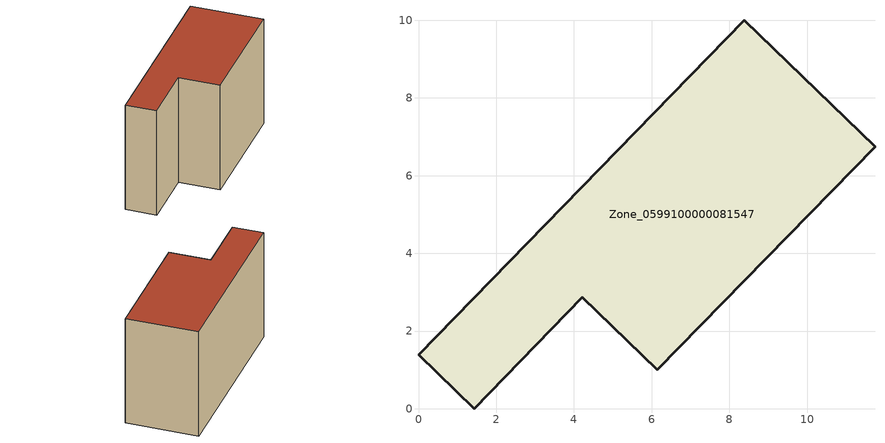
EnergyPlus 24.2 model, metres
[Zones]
Zone_0599100000081547
 floor ground (C_G): 4.22,2.87 1.44,0 0,1.39 8.39,10 11.75,6.75 6.15,1 z0
 wall outside (C_F): 8.39,10 0,1.39 1.44,0 4.22,2.87 6.15,1 11.75,6.75 8.39,10 z0:7.38
 roof outside (C_R): 6.15,1 11.75,6.75 8.39,10 0,1.39 1.44,0 4.22,2.87 z7.38
[BUILDING]
Pand.0599100000081547: North Axis=0; Terrain=City; Loads Convergence Tolerance Value=0.04; Temperature Convergence Tolerance Value=0.4; Solar Distribution=FullExterior; Maximum Number of Warmup Days=25; Minimum Number of Warmup Days=1
[Site:Location]
Rotterdam.The.Hague.AP_ZH_NLD Design_Conditions: Latitude=51.96; Longitude=4.45; Time Zone=1; Elevation=-4.5
[SITE:GROUNDTEMPERATURE:BUILDINGSURFACE]
18, 18, 18, 18, 18, 18, 18, 18, 18, 18, 18, 18
[MATERIAL] Thermal Absorptance=0.9; Solar Absorptance=0.7; Visible Absorptance=0.7
Name | Roughness | Thickness | Conductivity | Density | Specific Heat
G.TI.1946 | MediumSmooth | 0.15 | 1 | 540 | 1210
F.TI.1946 | Rough | 0.3 | 0.857143 | 1920 | 840
R.TI.1946 | MediumRough | 0.2 | 0.1 | 1500 | 1000
[CONSTRUCTION]
C_G: G.TI.1946
C_F: F.TI.1946
C_R: R.TI.1946
[ZONE]
Zone_0599100000081547: Type=1; Multiplier=1; Ceiling Height=Autocalculate; Volume=Autocalculate; Floor Area=autocalculate; Part of Total Floor Area=Yes
[ZONEINFILTRATION:DESIGNFLOWRATE]
Infil_Zone_0599100000081547: Zone or ZoneList or Space or SpaceList=Zone_0599100000081547; Schedule=AlwaysOn; Design Flow Rate Calculation Method=Flow/Area; Flow Rate per Floor Area=0.003; Constant Term Coefficient=1; Temperature Term Coefficient=0; Velocity Term Coefficient=0; Velocity Squared Term Coefficient=0
[HVACTEMPLATE:ZONE:IDEALLOADSAIRSYSTEM]
Zone_0599100000081547: Maximum Heating Supply Air Temperature=50; Minimum Cooling Supply Air Temperature=13; Maximum Heating Supply Air Humidity Ratio=0.0156; Minimum Cooling Supply Air Humidity Ratio=0.0077; Heating Limit=NoLimit; Cooling Limit=NoLimit; Dehumidification Control Type=ConstantSensibleHeatRatio; Cooling Sensible Heat Ratio=0.7; Dehumidification Setpoint=60; Humidification Control Type=None; Humidification Setpoint=30; Outdoor Air Method=None; Outdoor Air Flow Rate per Person=0.00944; Outdoor Air Flow Rate per Zone Floor Area=0; Outdoor Air Flow Rate per Zone=0; Demand Controlled Ventilation Type=None; Outdoor Air Economizer Type=NoEconomizer; Heat Recovery Type=None; Sensible Heat Recovery Effectiveness=0.7; Latent Heat Recovery Effectiveness=0.65
[ZONECONTROL:THERMOSTAT]
ThermostatControl_Zone_0599100000081547: Zone or ZoneList=Zone_0599100000081547; Control Type Schedule=DualSetpointControlType; Control 1=Thermostat_Zone_0599100000081547; Temperature Difference Between Cutout And Setpoint=0
[THERMOSTATSETPOINT:DUALSETPOINT]
Thermostat_Zone_0599100000081547: Heating Setpoint Temperature Schedule=HeatingSetpoint_Zone_0599100000081547; Cooling Setpoint Temperature Schedule=CoolingSetpoint_Zone_0599100000081547
[SCHEDULE:COMPACT]
HeatingSetpoint_Zone_0599100000081547: Through: 12/31, For: AllDays, Until: 24:00, 21
CoolingSetpoint_Zone_0599100000081547: Through: 12/31, For: AllDays, Until: 24:00, 24
DualSetpointControlType: Through: 12/31, For: AllDays, Until: 24:00, 4
AlwaysOn: Through: 12/31, For: AllDays, Until: 24:00, 1
